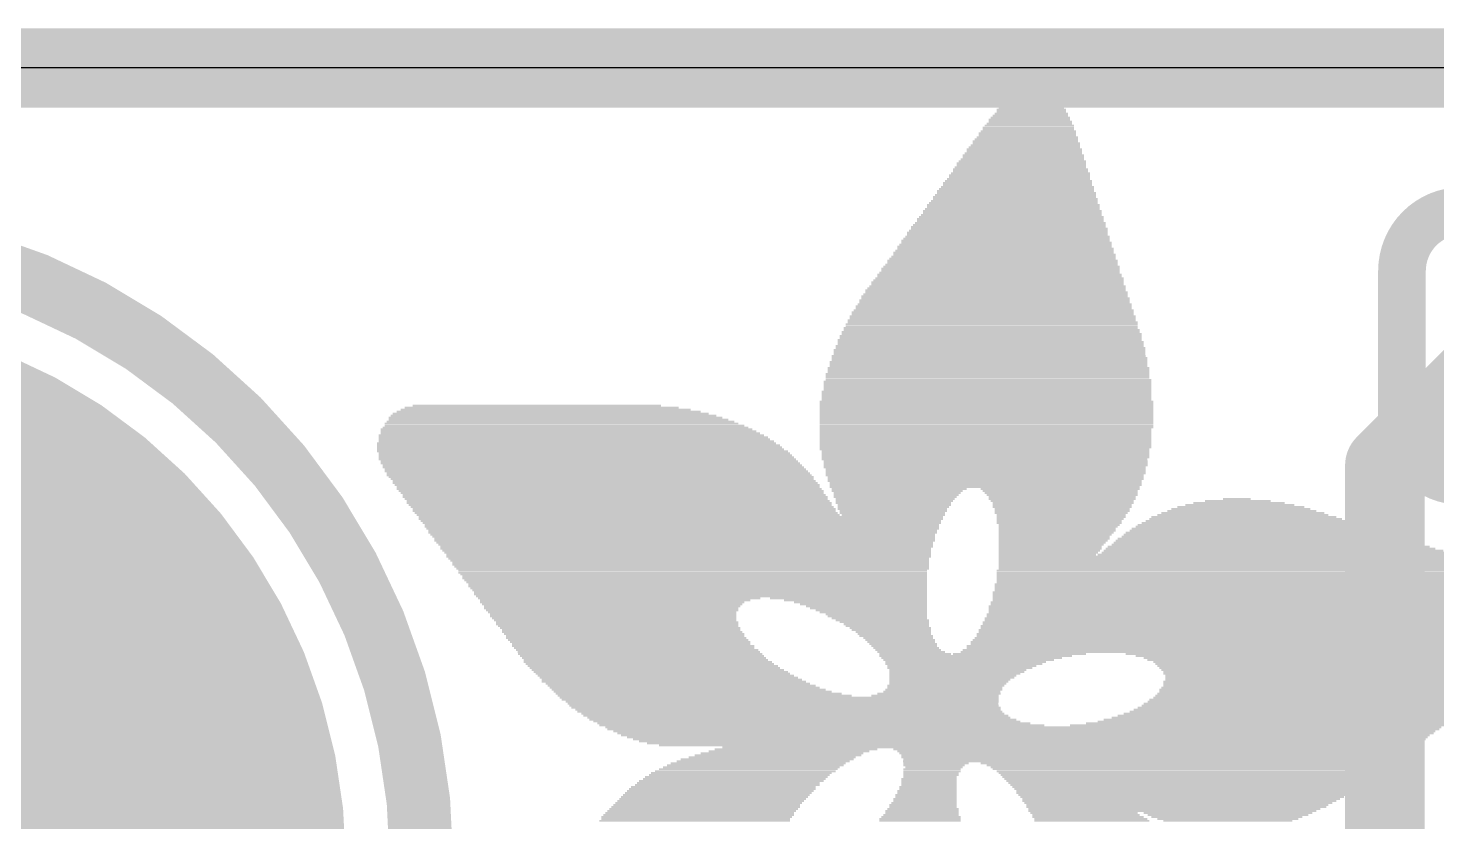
# Model space of a CAD drawing. Extents: x -0.1 to 25.5, y -0.1 to 18.
# Drawn here: x 3.283 to 7.786, y 15.37 to 17.907 of the extents above; entities that cross this region are included whole.
import ezdxf

# ---------------------------------------------------------------- set-up
doc = ezdxf.new("R2010")
doc.units = 0
for name, color, linetype in [('1', 12, 'CONTINUOUS'), ('16', 5, 'CONTINUOUS'), ('17', 110, 'CONTINUOUS'), ('20', 53, 'CONTINUOUS'), ('21', 40, 'CONTINUOUS')]:
    doc.layers.add(name, color=color, linetype=linetype)

# ---------------------------------------------------------------- blocks, each defined once
blk = doc.blocks.new('ROUNDP')
at = {"const_width": 0.5}
blk.add_lwpolyline([(0, -0.25, 1), (0, 0.25, 1), (0, -0.25)], format="xyb", dxfattribs=at)
blk = doc.blocks.new('RECT')
blk.add_solid([(-0.5, -0.5), (0.5, -0.5), (-0.5, 0.5), (0.5, 0.5)])

msp = doc.modelspace()

# ---------------------------------------------------------------- linework, layer by layer
at = {"layer": '1', "const_width": 0.254}
for points in [[(0, 17.78), (25.4, 17.78)], [(7.62, 16.51), (8.128, 17.018)], [(7.62, 14.732), (7.62, 16.51)]]:
    msp.add_lwpolyline(points, dxfattribs=at)
at = {"layer": '1', "const_width": 0.127}
for points in [[(7.6835, 16.51, 1), (7.5565, 16.51)], [(7.5751, 16.5549, 1), (7.6649, 16.4651)]]:
    msp.add_lwpolyline(points, format="xyb", dxfattribs=at)
at = {"layer": '16', "const_width": 0.254}
msp.add_lwpolyline([(0, 17.78), (25.4, 17.78)], dxfattribs=at)
at = {"layer": '20'}
msp.add_line((22.86, 17.78), (2.54, 17.78), dxfattribs=at)
at = {"layer": '21'}
for points, const_width in [([(7.8667, 17.3228, 0.4142), (7.6748, 17.1309)], 0.1524), ([(2.54, 13.24, 1), (2.54, 17.24, 1), (2.54, 13.24)], 0.2032), ([(7.7129, 17.1309, 1), (7.6367, 17.1309)], 0.0762), ([(7.6367, 17.1309, 1), (7.7129, 17.1309)], 0.0762), ([(7.6748, 16.6511, 0.4142), (7.8667, 16.4592)], 0.1524), ([(7.7129, 16.6511, 1), (7.6367, 16.6511)], 0.0762), ([(7.6367, 16.6511, 1), (7.7129, 16.6511)], 0.0762)]:
    msp.add_lwpolyline(points, format="xyb", dxfattribs=dict(at, const_width=const_width))
at = {"layer": '21', "const_width": 0.1524}
msp.add_lwpolyline([(7.6748, 16.6511), (7.6748, 17.1309)], dxfattribs=at)

# ---------------------------------------------------------------- block references
at = {"layer": '17', "xscale": 3.516, "yscale": 3.516}
msp.add_blockref('ROUNDP', (2.54, 15.24), dxfattribs=at)
msp.add_blockref('ROUNDP', (2.54, 15.24), dxfattribs=at)
at = {"layer": '21'}
for p, xscale, yscale in [((6.4866, 17.6974), 0.0635, 0.0063), ((6.4897, 17.653), 0.2096, 0.0064), ((6.4897, 17.6593), 0.1968, 0.0063), ((6.4897, 17.6657), 0.1842, 0.0064), ((6.4897, 17.6721), 0.1714, 0.0063), ((6.4929, 17.6784), 0.1524, 0.0064), ((6.4897, 17.6848), 0.1334, 0.0063), ((6.4865, 17.6911), 0.1016, 0.0064), ((6.4834, 17.6149), 0.2603, 0.0064), ((6.4866, 17.6086), 0.2667, 0.0063), ((6.4865, 17.6212), 0.254, 0.0063), ((6.4866, 17.6276), 0.2413, 0.0064), ((6.4897, 17.634), 0.235, 0.0063), ((6.4897, 17.6467), 0.2222, 0.0063), ((6.4897, 17.6403), 0.2222, 0.0064), ((6.477, 17.5705), 0.3112, 0.0063), ((6.477, 17.5641), 0.3112, 0.0064), ((6.4802, 17.5768), 0.3048, 0.0064), ((6.4802, 17.5895), 0.2921, 0.0064), ((6.4802, 17.5831), 0.2921, 0.0063), ((6.4834, 17.5959), 0.2857, 0.0063), ((6.4834, 17.6022), 0.2731, 0.0064), ((6.4675, 17.5197), 0.3683, 0.0063), ((6.4675, 17.526), 0.3556, 0.0064), ((6.4707, 17.5324), 0.3493, 0.0063), ((6.4707, 17.545), 0.3365, 0.0063), ((6.4739, 17.5387), 0.3429, 0.0064), ((6.4738, 17.5514), 0.3302, 0.0064), ((6.477, 17.5578), 0.3238, 0.0063), ((6.458, 17.4752), 0.4127, 0.0064), ((6.4611, 17.4816), 0.4064, 0.0063), ((6.4611, 17.4879), 0.3937, 0.0064), ((6.4643, 17.5006), 0.3874, 0.0064), ((6.4643, 17.4943), 0.3874, 0.0063), ((6.4643, 17.5069), 0.3746, 0.0063), ((6.4675, 17.5133), 0.3683, 0.0064), ((6.4516, 17.4371), 0.4508, 0.0064), ((6.4516, 17.4307), 0.4508, 0.0063), ((6.4548, 17.4435), 0.4445, 0.0063), ((6.4548, 17.4562), 0.4318, 0.0063), ((6.4548, 17.4498), 0.4318, 0.0064), ((6.4548, 17.4625), 0.4191, 0.0064), ((6.458, 17.4688), 0.4127, 0.0063), ((6.4389, 17.3863), 0.5016, 0.0064), ((6.4421, 17.3926), 0.4953, 0.0063), ((6.4453, 17.399), 0.4889, 0.0064), ((6.4453, 17.4117), 0.4763, 0.0064), ((6.4453, 17.4054), 0.4763, 0.0063), ((6.4485, 17.4181), 0.4699, 0.0063), ((6.4484, 17.4244), 0.4572, 0.0064), ((6.4325, 17.3419), 0.5525, 0.0063), ((6.4325, 17.3355), 0.5525, 0.0064), ((6.4325, 17.3482), 0.5397, 0.0064), ((6.4357, 17.3545), 0.5334, 0.0063), ((6.4389, 17.3609), 0.527, 0.0064), ((6.4358, 17.3673), 0.5207, 0.0063), ((6.4389, 17.3736), 0.5144, 0.0064), ((6.4421, 17.38), 0.508, 0.0063), ((6.423, 17.2974), 0.5969, 0.0064), ((6.423, 17.2911), 0.5969, 0.0063), ((6.4262, 17.3038), 0.5906, 0.0063), ((6.4262, 17.3101), 0.5778, 0.0064), ((6.4294, 17.3228), 0.5715, 0.0064), ((6.4294, 17.3164), 0.5715, 0.0063), ((6.4294, 17.3292), 0.5588, 0.0063), ((6.4135, 17.253), 0.6414, 0.0063), ((6.4135, 17.2466), 0.6414, 0.0064), ((6.4167, 17.2593), 0.635, 0.0064), ((6.4167, 17.272), 0.6223, 0.0064), ((6.4199, 17.2657), 0.6287, 0.0063), ((6.4199, 17.2783), 0.6159, 0.0063), ((6.423, 17.2847), 0.6096, 0.0064), ((6.404, 17.2085), 0.6858, 0.0064), ((6.4072, 17.2021), 0.6921, 0.0063), ((6.4072, 17.2149), 0.6795, 0.0063), ((6.4072, 17.2276), 0.6667, 0.0063), ((6.4104, 17.2212), 0.6731, 0.0064), ((6.4103, 17.2339), 0.6604, 0.0064), ((6.4135, 17.2402), 0.654, 0.0063), ((6.3976, 17.164), 0.7366, 0.0063), ((6.3976, 17.1577), 0.7366, 0.0064), ((6.3977, 17.1704), 0.7239, 0.0064), ((6.4008, 17.1768), 0.7176, 0.0063), ((6.4008, 17.1895), 0.7048, 0.0063), ((6.404, 17.1831), 0.7112, 0.0064), ((6.404, 17.1958), 0.6985, 0.0064), ((6.3881, 17.1196), 0.781, 0.0064), ((6.3881, 17.1133), 0.781, 0.0063), ((6.3881, 17.1259), 0.7684, 0.0063), ((6.3913, 17.1387), 0.762, 0.0063), ((6.3913, 17.1323), 0.762, 0.0064), ((6.3944, 17.145), 0.7557, 0.0064), ((6.3944, 17.1514), 0.7429, 0.0063), ((6.3754, 17.0688), 0.8318, 0.0064), ((6.3786, 17.0752), 0.8255, 0.0063), ((6.3818, 17.0815), 0.8191, 0.0064), ((6.3818, 17.0942), 0.8065, 0.0064), ((6.3818, 17.0878), 0.8065, 0.0063), ((6.3849, 17.1006), 0.8001, 0.0063), ((6.3881, 17.1069), 0.7938, 0.0064), ((6.3723, 17.0244), 0.8763, 0.0063), ((6.3722, 17.0371), 0.8636, 0.0063), ((6.3722, 17.0307), 0.8636, 0.0064), ((6.3754, 17.0434), 0.8572, 0.0064), ((6.3723, 17.0497), 0.8509, 0.0063), ((6.3754, 17.0561), 0.8446, 0.0064), ((6.3786, 17.0625), 0.8382, 0.0063), ((6.3659, 16.9863), 0.9144, 0.0063), ((6.3659, 16.9799), 0.9144, 0.0064), ((6.3659, 16.999), 0.9017, 0.0063), ((6.3659, 16.9926), 0.9017, 0.0064), ((6.3691, 17.0053), 0.8953, 0.0064), ((6.3691, 17.018), 0.8827, 0.0064), ((6.3691, 17.0116), 0.8827, 0.0063), ((6.3596, 16.9354), 0.9525, 0.0063), ((6.3595, 16.9482), 0.9398, 0.0063), ((6.3627, 16.9418), 0.9462, 0.0064), ((6.3627, 16.9609), 0.9334, 0.0063), ((6.3627, 16.9545), 0.9334, 0.0064), ((6.3627, 16.9735), 0.9208, 0.0063), ((6.3659, 16.9672), 0.9271, 0.0064), ((6.3563, 16.891), 0.9843, 0.0064), ((6.3563, 16.9101), 0.9715, 0.0063), ((6.3596, 16.9037), 0.9779, 0.0064), ((6.3596, 16.8973), 0.9779, 0.0063), ((6.3595, 16.9228), 0.9652, 0.0063), ((6.3595, 16.9164), 0.9652, 0.0064), ((6.3627, 16.9291), 0.9588, 0.0064), ((6.3532, 16.8402), 1.016, 0.0064), ((6.3563, 16.8529), 1.0097, 0.0064), ((6.3563, 16.8466), 1.0097, 0.0063), ((6.3532, 16.8592), 1.0033, 0.0063), ((6.3563, 16.8783), 0.9969, 0.0064), ((6.3563, 16.872), 0.9969, 0.0063), ((6.3563, 16.8656), 0.9969, 0.0064), ((6.3595, 16.8847), 0.9906, 0.0063), ((6.35, 16.8021), 1.035, 0.0064), ((6.35, 16.7958), 1.035, 0.0063), ((6.3532, 16.8211), 1.0287, 0.0063), ((6.3532, 16.8148), 1.0287, 0.0064), ((6.3532, 16.8085), 1.0287, 0.0063), ((6.3532, 16.8339), 1.016, 0.0063), ((6.3532, 16.8275), 1.016, 0.0064), ((6.35, 16.7767), 1.0478, 0.0064), ((6.35, 16.7704), 1.0478, 0.0063), ((6.35, 16.764), 1.0478, 0.0064), ((6.35, 16.7577), 1.0478, 0.0063), ((6.35, 16.7513), 1.0478, 0.0064), ((6.35, 16.7894), 1.035, 0.0064), ((6.3532, 16.783), 1.0414, 0.0063), ((6.3468, 16.7132), 1.0668, 0.0064), ((6.3468, 16.7068), 1.0668, 0.0063), ((6.3468, 16.7449), 1.0541, 0.0063), ((6.3468, 16.7386), 1.0541, 0.0064), ((6.3468, 16.7323), 1.0541, 0.0063), ((6.3468, 16.7259), 1.0541, 0.0064), ((6.3468, 16.7196), 1.0541, 0.0063), ((4.9689, 16.6624), 1.0668, 0.0064), ((4.9625, 16.6687), 1.0414, 0.0063), ((4.953, 16.6751), 1.0096, 0.0064), ((4.9466, 16.6815), 0.9715, 0.0063), ((4.9371, 16.6878), 0.9271, 0.0064), ((4.9245, 16.6942), 0.8763, 0.0063), ((4.9085, 16.7005), 0.7937, 0.0064), ((6.3468, 16.7005), 1.0668, 0.0064), ((6.3468, 16.6942), 1.0668, 0.0063), ((6.3468, 16.6878), 1.0668, 0.0064), ((6.3468, 16.6815), 1.0668, 0.0063), ((6.3468, 16.6751), 1.0668, 0.0064), ((6.3468, 16.6687), 1.0668, 0.0063), ((6.3468, 16.6624), 1.0668, 0.0064), ((5.0038, 16.6243), 1.1874, 0.0064), ((5.0102, 16.618), 1.2001, 0.0063), ((5.0006, 16.6306), 1.1684, 0.0063), ((4.9975, 16.637), 1.1493, 0.0064), ((4.988, 16.6434), 1.1303, 0.0063), ((4.9848, 16.6497), 1.1113, 0.0064), ((4.9784, 16.6561), 1.0858, 0.0063), ((6.3468, 16.6561), 1.0668, 0.0063), ((6.3468, 16.6497), 1.0668, 0.0064), ((6.3468, 16.6434), 1.0668, 0.0063), ((6.3468, 16.637), 1.0668, 0.0064), ((6.3468, 16.6306), 1.0668, 0.0063), ((6.3437, 16.6243), 1.0605, 0.0064), ((6.3437, 16.618), 1.0605, 0.0063), ((5.0356, 16.5799), 1.2763, 0.0063), ((5.0419, 16.5735), 1.289, 0.0064), ((5.026, 16.5989), 1.2446, 0.0064), ((5.0292, 16.5925), 1.251, 0.0063), ((5.0356, 16.5862), 1.2637, 0.0064), ((5.0197, 16.6053), 1.2319, 0.0063), ((5.0165, 16.6116), 1.2128, 0.0064), ((6.3437, 16.6116), 1.0605, 0.0064), ((6.3437, 16.6053), 1.0605, 0.0063), ((6.3437, 16.5989), 1.0605, 0.0064), ((6.3437, 16.5925), 1.0605, 0.0063), ((6.3437, 16.5862), 1.0605, 0.0064), ((6.3437, 16.5799), 1.0605, 0.0063), ((6.3437, 16.5735), 1.0605, 0.0064), ((5.0451, 16.5672), 1.2954, 0.0063), ((5.0546, 16.5544), 1.3144, 0.0063), ((5.0483, 16.5608), 1.3017, 0.0064), ((5.061, 16.5481), 1.3145, 0.0064), ((5.0641, 16.5418), 1.3208, 0.0063), ((5.0673, 16.5354), 1.3272, 0.0064), ((5.0705, 16.5291), 1.3335, 0.0063), ((6.3405, 16.5608), 1.0541, 0.0064), ((6.3437, 16.5672), 1.0605, 0.0063), ((6.3437, 16.5544), 1.0477, 0.0063), ((6.3437, 16.5481), 1.0477, 0.0064), ((6.3437, 16.5418), 1.0477, 0.0063), ((6.3437, 16.5354), 1.0477, 0.0064), ((6.3405, 16.5291), 1.0414, 0.0063), ((5.0769, 16.5227), 1.3335, 0.0064), ((5.08, 16.5163), 1.3398, 0.0063), ((5.0895, 16.5037), 1.3462, 0.0063), ((5.0864, 16.51), 1.3399, 0.0064), ((5.0959, 16.4973), 1.3462, 0.0064), ((5.0991, 16.491), 1.3525, 0.0063), ((5.1054, 16.4846), 1.3526, 0.0064), ((6.3405, 16.5037), 1.0287, 0.0063), ((6.3437, 16.5227), 1.0351, 0.0064), ((6.3437, 16.5163), 1.0351, 0.0063), ((6.3437, 16.51), 1.0351, 0.0064), ((6.3437, 16.4973), 1.0223, 0.0064), ((6.3437, 16.491), 1.0223, 0.0063), ((6.3437, 16.4846), 1.0223, 0.0064), ((5.1086, 16.4782), 1.3589, 0.0063), ((5.115, 16.4719), 1.3589, 0.0064), ((5.1181, 16.4656), 1.3526, 0.0063), ((5.1245, 16.4592), 1.3525, 0.0064), ((5.1277, 16.4529), 1.3589, 0.0063), ((5.134, 16.4465), 1.3589, 0.0064), ((5.1372, 16.4401), 1.3525, 0.0063), ((6.3405, 16.4782), 1.016, 0.0063), ((6.3437, 16.4719), 1.0097, 0.0064), ((6.3437, 16.4656), 1.0097, 0.0063), ((6.3405, 16.4592), 1.0033, 0.0064), ((6.3405, 16.4401), 0.9906, 0.0063), ((6.3437, 16.4529), 0.9969, 0.0063), ((6.3437, 16.4465), 0.9969, 0.0064), ((5.1404, 16.4338), 1.3589, 0.0064), ((5.1467, 16.4275), 1.3589, 0.0063), ((5.1498, 16.4211), 1.3525, 0.0064), ((5.1593, 16.4084), 1.3589, 0.0064), ((5.1562, 16.4148), 1.3526, 0.0063), ((5.1626, 16.402), 1.3525, 0.0063), ((5.1689, 16.3957), 1.3526, 0.0064), ((6.0674, 16.4338), 0.4318, 0.0064), ((6.0611, 16.4275), 0.4191, 0.0063), ((6.0611, 16.4211), 0.4064, 0.0064), ((6.0579, 16.4148), 0.4, 0.0063), ((6.0548, 16.4084), 0.3937, 0.0064), ((6.0547, 16.402), 0.381, 0.0063), ((6.0516, 16.3957), 0.3747, 0.0064), ((6.5818, 16.4338), 0.508, 0.0064), ((6.5818, 16.4275), 0.4953, 0.0063), ((6.585, 16.4211), 0.4889, 0.0064), ((6.5881, 16.4148), 0.4826, 0.0063), ((6.5882, 16.4084), 0.4699, 0.0064), ((6.5882, 16.402), 0.4699, 0.0063), ((6.5881, 16.3957), 0.4572, 0.0064), ((7.1501, 16.3957), 0.2096, 0.0064), ((7.147, 16.402), 0.0889, 0.0063), ((5.1721, 16.3894), 1.3589, 0.0063), ((5.1753, 16.383), 1.3525, 0.0064), ((5.1816, 16.3767), 1.3526, 0.0063), ((5.1879, 16.3703), 1.3525, 0.0064), ((5.1879, 16.3639), 1.3525, 0.0063), ((5.1943, 16.3576), 1.3526, 0.0064), ((5.2007, 16.3513), 1.3525, 0.0063), ((5.3689, 16.3449), 1.6764, 0.0064), ((6.0484, 16.3894), 0.3683, 0.0063), ((6.0516, 16.383), 0.3619, 0.0064), ((6.0484, 16.3767), 0.3556, 0.0063), ((6.0452, 16.3703), 0.3492, 0.0064), ((6.0484, 16.3639), 0.3429, 0.0063), ((6.0452, 16.3576), 0.3366, 0.0064), ((6.0484, 16.3513), 0.3302, 0.0063), ((6.5913, 16.3894), 0.4508, 0.0063), ((6.5882, 16.383), 0.4445, 0.0064), ((6.5882, 16.3767), 0.4445, 0.0063), ((6.5881, 16.3703), 0.4318, 0.0064), ((6.5881, 16.3639), 0.4318, 0.0063), ((6.585, 16.3576), 0.4255, 0.0064), ((6.585, 16.3513), 0.4127, 0.0063), ((6.585, 16.3449), 0.4127, 0.0064), ((7.1692, 16.3449), 0.5905, 0.0064), ((7.166, 16.3513), 0.5461, 0.0063), ((7.166, 16.3576), 0.5207, 0.0064), ((7.1628, 16.3639), 0.4762, 0.0063), ((7.1597, 16.3703), 0.4445, 0.0064), ((7.1596, 16.3767), 0.4064, 0.0063), ((7.1565, 16.383), 0.3493, 0.0064), ((7.1533, 16.3894), 0.2921, 0.0063), ((5.3689, 16.3386), 1.6764, 0.0063), ((5.3689, 16.3322), 1.6637, 0.0064), ((5.3721, 16.3258), 1.6574, 0.0063), ((5.3721, 16.3195), 1.6446, 0.0064), ((5.3721, 16.3132), 1.6446, 0.0063), ((5.3753, 16.3068), 1.6383, 0.0064), ((5.3753, 16.3005), 1.6256, 0.0063), ((6.5818, 16.3386), 0.4064, 0.0063), ((6.5786, 16.3322), 0.4, 0.0064), ((6.5786, 16.3258), 0.4, 0.0063), ((6.5786, 16.3195), 0.3874, 0.0064), ((6.5754, 16.3132), 0.381, 0.0063), ((6.5723, 16.3068), 0.3747, 0.0064), ((6.5723, 16.3005), 0.3747, 0.0063), ((7.2041, 16.3005), 0.8001, 0.0063), ((7.1978, 16.3068), 0.7747, 0.0064), ((7.1914, 16.3132), 0.7366, 0.0063), ((7.1882, 16.3195), 0.7176, 0.0064), ((7.1819, 16.3258), 0.6795, 0.0063), ((7.1787, 16.3322), 0.6477, 0.0064), ((7.1755, 16.3386), 0.616, 0.0063), ((5.3753, 16.2941), 1.6256, 0.0064), ((5.3753, 16.2877), 1.6129, 0.0063), ((5.3784, 16.2814), 1.6065, 0.0064), ((5.3816, 16.2751), 1.6002, 0.0063), ((5.3816, 16.2687), 1.6002, 0.0064), ((5.3817, 16.2624), 1.5875, 0.0063), ((5.3848, 16.256), 1.5812, 0.0064), ((6.5691, 16.2941), 0.3683, 0.0064), ((6.5659, 16.2877), 0.362, 0.0063), ((6.5627, 16.2814), 0.3556, 0.0064), ((6.5627, 16.2751), 0.3556, 0.0063), ((6.5596, 16.2687), 0.3493, 0.0064), ((6.5564, 16.2624), 0.3429, 0.0063), ((6.5532, 16.256), 0.3366, 0.0064), ((7.2454, 16.256), 0.9969, 0.0064), ((7.239, 16.2624), 0.9716, 0.0063), ((7.2295, 16.2687), 0.9398, 0.0064), ((7.2263, 16.2751), 0.9208, 0.0063), ((7.22, 16.2814), 0.8827, 0.0064), ((7.2136, 16.2877), 0.8572, 0.0063), ((7.2073, 16.2941), 0.8319, 0.0064), ((5.388, 16.2496), 1.5748, 0.0063), ((5.3848, 16.2433), 1.5684, 0.0064), ((5.388, 16.237), 1.5621, 0.0063), ((5.3912, 16.2306), 1.5557, 0.0064), ((5.3943, 16.2243), 1.5494, 0.0063), ((5.3943, 16.2179), 1.5494, 0.0064), ((5.3944, 16.2115), 1.5367, 0.0063), ((6.55, 16.2496), 0.3302, 0.0063), ((6.55, 16.2433), 0.3302, 0.0064), ((6.5469, 16.237), 0.3239, 0.0063), ((6.5437, 16.2306), 0.3175, 0.0064), ((6.5405, 16.2243), 0.3112, 0.0063), ((7.1247, 16.2179), 1.4796, 0.0064), ((7.1311, 16.2115), 1.4923, 0.0063), ((7.2739, 16.2243), 1.143, 0.0063), ((7.2675, 16.2306), 1.1049, 0.0064), ((7.2644, 16.237), 1.0858, 0.0063), ((7.2549, 16.2433), 1.0541, 0.0064), ((7.2486, 16.2496), 1.0287, 0.0063), ((5.3975, 16.2052), 1.5304, 0.0064), ((5.4007, 16.1989), 1.524, 0.0063), ((5.4007, 16.1925), 1.524, 0.0064), ((5.4039, 16.1862), 1.5177, 0.0063), ((5.407, 16.1798), 1.5113, 0.0064), ((5.407, 16.1735), 1.4986, 0.0063), ((5.407, 16.1671), 1.4986, 0.0064), ((7.1882, 16.1735), 1.6192, 0.0063), ((7.2009, 16.1671), 1.6446, 0.0064), ((7.1438, 16.2052), 1.5177, 0.0064), ((7.1533, 16.1989), 1.5367, 0.0063), ((7.1628, 16.1925), 1.5558, 0.0064), ((7.1723, 16.1862), 1.5748, 0.0063), ((7.185, 16.1798), 1.6002, 0.0064), ((5.4102, 16.1608), 1.4922, 0.0063), ((5.4134, 16.1544), 1.4859, 0.0064), ((5.4134, 16.1481), 1.4859, 0.0063), ((5.4165, 16.1417), 1.4795, 0.0064), ((5.4197, 16.1354), 1.4732, 0.0063), ((5.4229, 16.129), 1.4668, 0.0064), ((5.4229, 16.1227), 1.4668, 0.0063), ((7.2485, 16.1227), 1.7526, 0.0063), ((7.2422, 16.129), 1.7399, 0.0064), ((7.2105, 16.1608), 1.6637, 0.0063), ((7.22, 16.1544), 1.6827, 0.0064), ((7.2263, 16.1481), 1.6954, 0.0063), ((7.2422, 16.1354), 1.7272, 0.0063), ((7.2359, 16.1417), 1.7145, 0.0064), ((5.4261, 16.1163), 1.4605, 0.0064), ((5.4293, 16.11), 1.4541, 0.0063), ((5.4324, 16.1036), 1.4478, 0.0064), ((5.4324, 16.0973), 1.4478, 0.0063), ((5.4356, 16.0909), 1.4414, 0.0064), ((5.1721, 16.0846), 0.9017, 0.0063), ((5.1594, 16.0782), 0.8636, 0.0064), ((5.9055, 16.0846), 0.5016, 0.0063), ((5.9277, 16.0782), 0.4572, 0.0064), ((7.2581, 16.1036), 1.7843, 0.0064), ((7.2581, 16.0973), 1.7843, 0.0063), ((7.2644, 16.0846), 1.797, 0.0063), ((7.2644, 16.0782), 1.797, 0.0064), ((7.2613, 16.0909), 1.7907, 0.0064), ((7.2517, 16.1163), 1.759, 0.0064), ((7.2581, 16.11), 1.7717, 0.0063), ((5.1498, 16.0719), 0.8445, 0.0063), ((5.1498, 16.0655), 0.8319, 0.0064), ((5.1498, 16.0592), 0.8191, 0.0063), ((5.1467, 16.0528), 0.8128, 0.0064), ((5.1498, 16.0465), 0.8065, 0.0063), ((5.1498, 16.0401), 0.7937, 0.0064), ((5.153, 16.0338), 0.7874, 0.0063), ((5.9436, 16.0719), 0.4254, 0.0063), ((5.9531, 16.0655), 0.4064, 0.0064), ((5.9627, 16.0592), 0.3873, 0.0063), ((5.969, 16.0528), 0.3746, 0.0064), ((5.9785, 16.0465), 0.3556, 0.0063), ((5.9849, 16.0401), 0.3429, 0.0064), ((5.9944, 16.0338), 0.3238, 0.0063), ((7.2612, 16.0338), 1.8288, 0.0063), ((7.2644, 16.0465), 1.8224, 0.0063), ((7.2644, 16.0401), 1.8224, 0.0064), ((7.2613, 16.0592), 1.8161, 0.0063), ((7.2613, 16.0528), 1.8161, 0.0064), ((7.2612, 16.0719), 1.8034, 0.0063), ((7.2644, 16.0655), 1.8098, 0.0064), ((5.153, 16.0274), 0.7874, 0.0064), ((5.1562, 16.0211), 0.781, 0.0063), ((5.1593, 16.0147), 0.7747, 0.0064), ((5.1658, 16.0084), 0.7747, 0.0063), ((5.1658, 16.002), 0.7747, 0.0064), ((5.1689, 15.9957), 0.7684, 0.0063), ((5.1753, 15.9893), 0.7683, 0.0064), ((5.9976, 16.0274), 0.3175, 0.0064), ((6.0039, 16.0211), 0.3048, 0.0063), ((6.0135, 16.0147), 0.2985, 0.0064), ((6.0198, 16.0084), 0.2858, 0.0063), ((6.0262, 16.002), 0.2731, 0.0064), ((6.0293, 15.9957), 0.2667, 0.0063), ((6.0389, 15.9893), 0.2603, 0.0064), ((7.2517, 15.9957), 1.8478, 0.0063), ((7.2517, 15.9893), 1.8478, 0.0064), ((7.2549, 16.0084), 1.8415, 0.0063), ((7.2549, 16.002), 1.8415, 0.0064), ((7.2581, 16.0211), 1.8351, 0.0063), ((7.2581, 16.0147), 1.8351, 0.0064), ((7.2612, 16.0274), 1.8288, 0.0064), ((5.1784, 15.983), 0.762, 0.0063), ((5.1816, 15.9766), 0.7684, 0.0064), ((5.1879, 15.9703), 0.7683, 0.0063), ((5.1911, 15.9639), 0.762, 0.0064), ((5.1943, 15.9576), 0.7684, 0.0063), ((5.2007, 15.9512), 0.7683, 0.0064), ((5.207, 15.9449), 0.7684, 0.0063), ((6.042, 15.983), 0.254, 0.0063), ((6.0484, 15.9766), 0.2413, 0.0064), ((6.0516, 15.9703), 0.2349, 0.0063), ((6.0579, 15.9639), 0.235, 0.0064), ((6.0643, 15.9576), 0.2223, 0.0063), ((6.0706, 15.9512), 0.2222, 0.0064), ((6.0738, 15.9449), 0.2159, 0.0063), ((7.2263, 15.9449), 1.8606, 0.0063), ((7.2327, 15.9512), 1.8605, 0.0064), ((7.2358, 15.9576), 1.8542, 0.0063), ((7.2422, 15.9703), 1.8542, 0.0063), ((7.2422, 15.9639), 1.8542, 0.0064), ((7.2485, 15.983), 1.8542, 0.0063), ((7.2485, 15.9766), 1.8542, 0.0064), ((5.2102, 15.9385), 0.762, 0.0064), ((5.2166, 15.9322), 0.7747, 0.0063), ((5.2197, 15.9258), 0.7684, 0.0064), ((5.2293, 15.9195), 0.7747, 0.0063), ((5.2355, 15.9131), 0.7747, 0.0064), ((5.2388, 15.9068), 0.7811, 0.0063), ((5.2451, 15.9004), 0.781, 0.0064), ((6.0802, 15.9385), 0.2159, 0.0064), ((6.0833, 15.9322), 0.2096, 0.0063), ((6.0897, 15.9258), 0.2095, 0.0064), ((6.096, 15.9195), 0.2096, 0.0063), ((6.1056, 15.9131), 0.2159, 0.0064), ((6.1182, 15.9068), 0.2286, 0.0063), ((6.3119, 15.9004), 0.616, 0.0064), ((6.4516, 15.9068), 0.4254, 0.0063), ((7.1978, 15.9131), 1.8669, 0.0064), ((7.2041, 15.9195), 1.8669, 0.0063), ((7.2136, 15.9258), 1.8606, 0.0064), ((7.2168, 15.9322), 1.8669, 0.0063), ((7.2263, 15.9385), 1.8606, 0.0064), ((7.4581, 15.9068), 1.3335, 0.0063), ((7.4708, 15.9004), 1.2954, 0.0064), ((5.2515, 15.8941), 0.7811, 0.0063), ((5.2578, 15.8877), 0.781, 0.0064), ((5.2641, 15.8814), 0.7937, 0.0063), ((5.2705, 15.875), 0.7938, 0.0064), ((5.2801, 15.8687), 0.8001, 0.0063), ((5.2864, 15.8623), 0.8001, 0.0064), ((5.2959, 15.8559), 0.8064, 0.0063), ((5.3054, 15.8496), 0.8128, 0.0064), ((6.2992, 15.8941), 0.5778, 0.0063), ((6.2896, 15.8877), 0.5461, 0.0064), ((6.2801, 15.8814), 0.5143, 0.0063), ((6.2738, 15.875), 0.5016, 0.0064), ((6.2675, 15.8687), 0.4763, 0.0063), ((6.2611, 15.8623), 0.4636, 0.0064), ((6.2516, 15.8496), 0.4318, 0.0064), ((6.2548, 15.8559), 0.4381, 0.0063), ((7.4771, 15.8941), 1.2573, 0.0063), ((7.4803, 15.8877), 1.2382, 0.0064), ((7.4867, 15.8814), 1.2129, 0.0063), ((7.4835, 15.875), 1.1938, 0.0064), ((7.4835, 15.8687), 1.1811, 0.0063), ((7.4835, 15.8623), 1.1684, 0.0064), ((7.4803, 15.8559), 1.1494, 0.0063), ((7.4803, 15.8496), 1.1366, 0.0064), ((5.3118, 15.8433), 0.8128, 0.0063), ((5.3213, 15.8369), 0.8192, 0.0064), ((5.3308, 15.8306), 0.8255, 0.0063), ((5.3403, 15.8242), 0.8319, 0.0064), ((5.3467, 15.8178), 0.8446, 0.0063), ((5.3594, 15.8115), 0.8446, 0.0064), ((5.3721, 15.8052), 0.8572, 0.0063), ((6.2167, 15.8052), 0.3747, 0.0063), ((6.2389, 15.8369), 0.4064, 0.0064), ((6.2357, 15.8306), 0.4, 0.0063), ((6.2262, 15.8178), 0.381, 0.0063), ((6.223, 15.8115), 0.3746, 0.0064), ((6.2453, 15.8433), 0.4191, 0.0063), ((6.2294, 15.8242), 0.3873, 0.0064), ((7.4771, 15.8433), 1.1303, 0.0063), ((7.4581, 15.8178), 1.0922, 0.0063), ((7.4549, 15.8115), 1.0858, 0.0064), ((7.4486, 15.8052), 1.0731, 0.0063), ((7.4708, 15.8306), 1.1049, 0.0063), ((7.4644, 15.8242), 1.0922, 0.0064), ((7.474, 15.8369), 1.1113, 0.0064), ((5.3816, 15.7988), 0.8636, 0.0064), ((5.3944, 15.7925), 0.8763, 0.0063), ((5.407, 15.7861), 0.889, 0.0064), ((5.4261, 15.7797), 0.9144, 0.0063), ((5.4451, 15.7734), 0.9398, 0.0064), ((5.6833, 15.7671), 1.4033, 0.0063), ((5.6864, 15.7607), 1.397, 0.0064), ((6.1817, 15.7734), 0.4064, 0.0064), ((6.1945, 15.7797), 0.3937, 0.0063), ((6.2039, 15.7861), 0.3747, 0.0064), ((6.2103, 15.7925), 0.3746, 0.0063), ((6.2134, 15.7988), 0.3683, 0.0064), ((7.3978, 15.7607), 1.0605, 0.0064), ((7.4073, 15.7671), 1.0541, 0.0063), ((7.4137, 15.7734), 1.0541, 0.0064), ((7.4232, 15.7797), 1.0605, 0.0063), ((7.4295, 15.7861), 1.0604, 0.0064), ((7.4359, 15.7925), 1.0731, 0.0063), ((7.4422, 15.7988), 1.0732, 0.0064), ((5.6928, 15.7544), 1.3843, 0.0063), ((5.6959, 15.748), 1.3779, 0.0064), ((5.6991, 15.7416), 1.3716, 0.0063), ((5.7055, 15.7353), 1.3716, 0.0064), ((5.7119, 15.729), 1.3589, 0.0063), ((5.7182, 15.7226), 1.3589, 0.0064), ((5.7277, 15.7163), 1.3526, 0.0063), ((7.3248, 15.7163), 1.0795, 0.0063), ((7.3374, 15.7226), 1.0668, 0.0064), ((7.347, 15.729), 1.0605, 0.0063), ((7.3597, 15.7353), 1.0605, 0.0064), ((7.3692, 15.7416), 1.0541, 0.0063), ((7.3787, 15.748), 1.0604, 0.0064), ((7.3883, 15.7544), 1.0541, 0.0063), ((5.7373, 15.7099), 1.3589, 0.0064), ((5.7468, 15.7035), 1.3525, 0.0063), ((5.7595, 15.6972), 1.3653, 0.0064), ((5.7721, 15.6909), 1.3653, 0.0063), ((5.7944, 15.6845), 1.3843, 0.0064), ((5.8198, 15.6782), 1.4224, 0.0063), ((6.4643, 15.6718), 2.6734, 0.0064), ((7.2136, 15.6782), 1.2002, 0.0063), ((7.2422, 15.6845), 1.1557, 0.0064), ((7.2644, 15.6909), 1.124, 0.0063), ((7.2803, 15.6972), 1.1176, 0.0064), ((7.2961, 15.7035), 1.0985, 0.0063), ((7.3089, 15.7099), 1.0859, 0.0064), ((6.4643, 15.6654), 2.6606, 0.0063), ((6.4675, 15.6591), 2.6289, 0.0064), ((6.4707, 15.6528), 2.6099, 0.0063), ((6.4707, 15.6464), 2.5845, 0.0064), ((6.477, 15.6401), 2.559, 0.0063), ((6.4834, 15.6337), 2.5337, 0.0064), ((6.4866, 15.6274), 2.5019, 0.0063), ((6.4961, 15.621), 2.4701, 0.0064), ((6.512, 15.6147), 2.4257, 0.0063), ((5.6801, 15.5829), 0.5334, 0.0064), ((5.6928, 15.5893), 0.5207, 0.0063), ((5.715, 15.5956), 0.5144, 0.0064), ((5.7373, 15.602), 0.5207, 0.0063), ((6.6072, 15.6083), 2.2098, 0.0064), ((6.8771, 15.602), 1.6573, 0.0063), ((6.8803, 15.5956), 1.6383, 0.0064), ((6.8771, 15.5893), 1.6193, 0.0063), ((6.8771, 15.5829), 1.6065, 0.0064), ((5.5849, 15.5385), 0.5715, 0.0063), ((5.5944, 15.5448), 0.5651, 0.0064), ((5.6071, 15.5512), 0.5651, 0.0063), ((5.6166, 15.5575), 0.5588, 0.0064), ((5.6325, 15.5639), 0.5525, 0.0063), ((5.6452, 15.5702), 0.5525, 0.0064), ((5.661, 15.5766), 0.5334, 0.0063), ((6.8707, 15.5766), 1.5938, 0.0063), ((6.8643, 15.5639), 1.5685, 0.0063), ((6.8707, 15.5702), 1.5812, 0.0064), ((6.1849, 15.5575), 0.2096, 0.0064), ((6.1722, 15.5385), 0.1842, 0.0063), ((6.1786, 15.5512), 0.1969, 0.0063), ((6.1786, 15.5448), 0.1841, 0.0064), ((6.985, 15.5575), 1.3144, 0.0064), ((6.9914, 15.5512), 1.2891, 0.0063), ((6.9914, 15.5448), 1.2637, 0.0064), ((6.9914, 15.5385), 1.2509, 0.0063), ((5.5213, 15.494), 0.5842, 0.0064), ((5.5309, 15.5004), 0.5905, 0.0063), ((5.5404, 15.5067), 0.5842, 0.0064), ((5.5467, 15.5131), 0.5842, 0.0063), ((5.5563, 15.5194), 0.5779, 0.0064), ((5.5626, 15.5258), 0.5778, 0.0063), ((5.5753, 15.5321), 0.5778, 0.0064), ((6.1627, 15.5067), 0.1778, 0.0064), ((6.1627, 15.5004), 0.1778, 0.0063), ((6.1627, 15.494), 0.1778, 0.0064), ((6.1722, 15.5321), 0.1842, 0.0064), ((6.169, 15.5258), 0.1778, 0.0063), ((6.169, 15.5194), 0.1778, 0.0064), ((6.1659, 15.5131), 0.1715, 0.0063), ((6.9946, 15.5321), 1.2319, 0.0064), ((6.9914, 15.5258), 1.2129, 0.0063), ((6.9914, 15.5194), 1.2001, 0.0064), ((6.9914, 15.5131), 1.1875, 0.0063), ((6.9882, 15.5067), 1.1684, 0.0064), ((6.9882, 15.5004), 1.1557, 0.0063), ((6.985, 15.494), 1.1366, 0.0064), ((5.4769, 15.4496), 0.5969, 0.0063), ((5.4832, 15.4559), 0.5969, 0.0064), ((5.4896, 15.4623), 0.5969, 0.0063), ((5.496, 15.4686), 0.5969, 0.0064), ((5.5023, 15.475), 0.5969, 0.0063), ((5.5055, 15.4813), 0.5905, 0.0064), ((5.5182, 15.4877), 0.5905, 0.0063), ((6.1532, 15.4559), 0.1969, 0.0064), ((6.1532, 15.4496), 0.1969, 0.0063), ((6.1564, 15.4686), 0.1905, 0.0064), ((6.1564, 15.4623), 0.1905, 0.0063), ((6.1595, 15.4813), 0.1842, 0.0064), ((6.1595, 15.475), 0.1842, 0.0063), ((6.1627, 15.4877), 0.1778, 0.0063), ((6.985, 15.4877), 1.124, 0.0063), ((6.9819, 15.4813), 1.1049, 0.0064), ((6.9818, 15.475), 1.0922, 0.0063), ((6.9787, 15.4686), 1.0731, 0.0064), ((6.9755, 15.4623), 1.0668, 0.0063), ((6.9723, 15.4559), 1.0478, 0.0064), ((6.9723, 15.4496), 1.035, 0.0063), ((5.4356, 15.4051), 0.6032, 0.0064), ((5.442, 15.4115), 0.6033, 0.0063), ((5.4483, 15.4178), 0.6032, 0.0064), ((5.4515, 15.4242), 0.5969, 0.0063), ((5.4579, 15.4305), 0.5969, 0.0064), ((5.4642, 15.4369), 0.5969, 0.0063), ((5.4706, 15.4432), 0.5969, 0.0064), ((6.1405, 15.4051), 0.2349, 0.0064), ((6.1436, 15.4115), 0.2286, 0.0063), ((6.1437, 15.4242), 0.2159, 0.0063), ((6.1437, 15.4178), 0.2159, 0.0064), ((6.1468, 15.4305), 0.2096, 0.0064), ((6.15, 15.4432), 0.2032, 0.0064), ((6.15, 15.4369), 0.2032, 0.0063), ((6.9691, 15.4432), 1.016, 0.0064), ((6.9628, 15.4369), 1.0033, 0.0063), ((6.9596, 15.4305), 0.9842, 0.0064), ((6.9564, 15.4242), 0.9652, 0.0063), ((6.9533, 15.4178), 0.9589, 0.0064), ((6.9469, 15.4115), 0.9334, 0.0063), ((6.9405, 15.4051), 0.9207, 0.0064), ((5.4134, 15.3734), 0.6096, 0.0063), ((5.4197, 15.3861), 0.6096, 0.0063), ((5.4165, 15.3797), 0.6033, 0.0064), ((5.4261, 15.3924), 0.6096, 0.0064), ((5.4293, 15.3988), 0.6033, 0.0063), ((6.1341, 15.3797), 0.2604, 0.0064), ((6.1341, 15.3734), 0.2604, 0.0063), ((6.1373, 15.3861), 0.254, 0.0063), ((6.1372, 15.3924), 0.2413, 0.0064), ((6.1405, 15.3988), 0.2349, 0.0063), ((6.658, 15.3988), 0.3429, 0.0063), ((6.6644, 15.3924), 0.3429, 0.0064), ((6.6707, 15.3861), 0.3556, 0.0063), ((6.6802, 15.3797), 0.362, 0.0064), ((6.6833, 15.3734), 0.3683, 0.0063), ((7.1184, 15.3988), 0.5397, 0.0063), ((7.1184, 15.3924), 0.5143, 0.0064), ((7.1152, 15.3861), 0.4826, 0.0063), ((7.1184, 15.3797), 0.4509, 0.0064), ((7.1184, 15.3734), 0.4127, 0.0063)]:
    msp.add_blockref('RECT', p, dxfattribs=dict(at, xscale=xscale, yscale=yscale))

doc.saveas('drawing.dxf')
